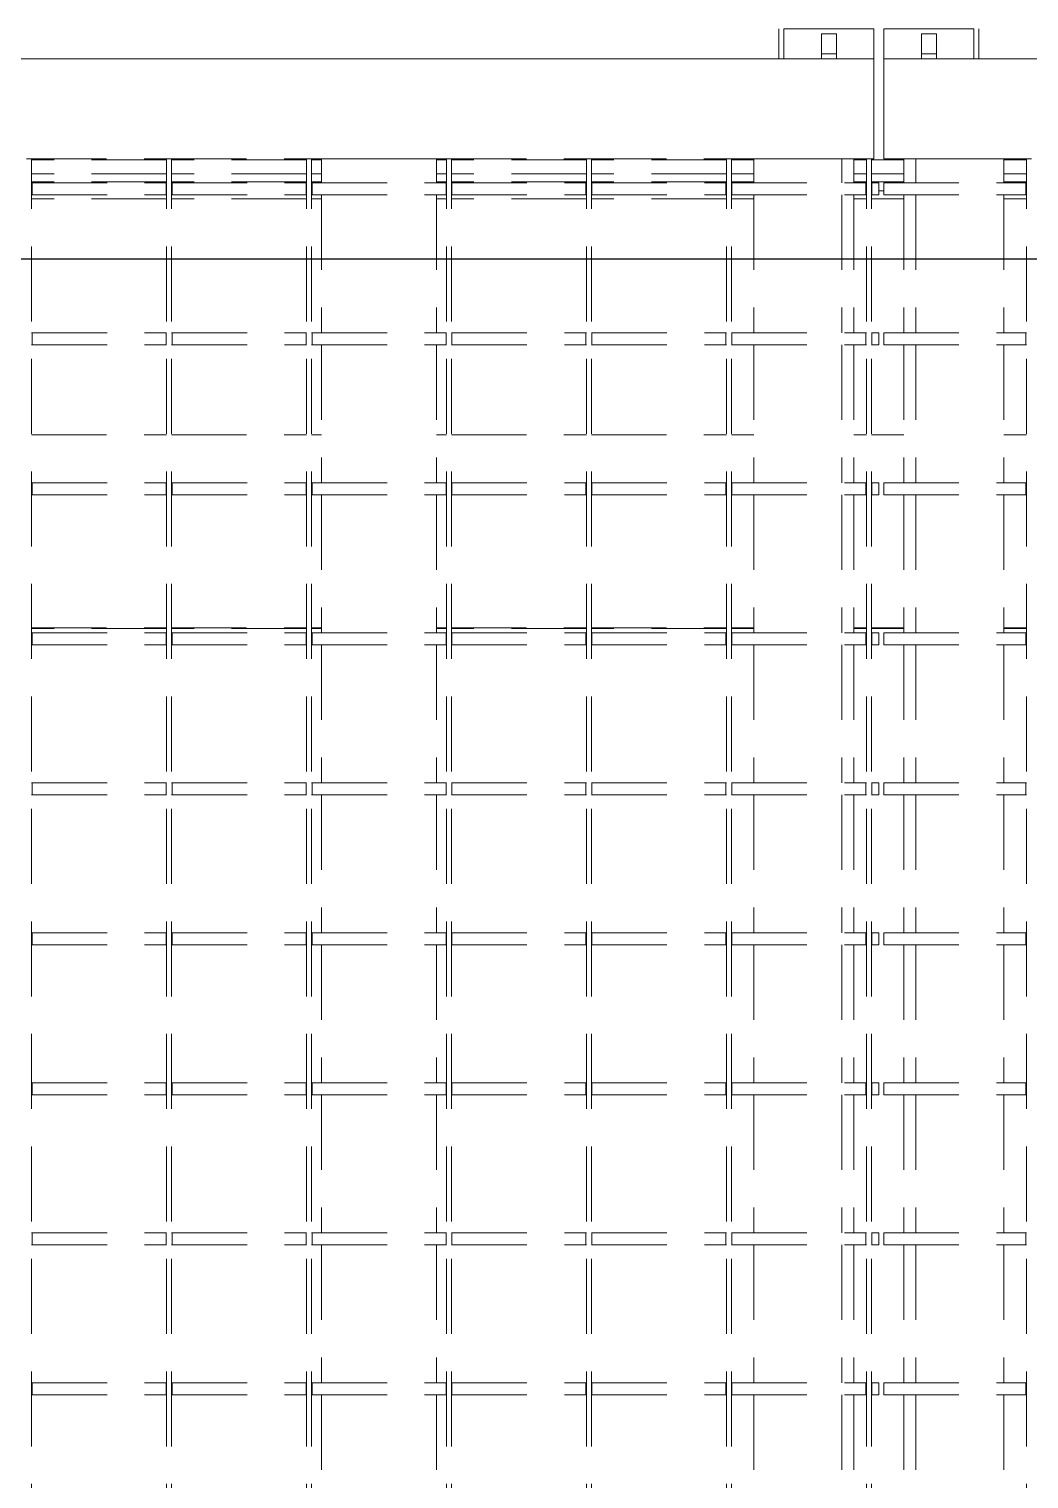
# Model space of a CAD drawing. Extents: x 28911 to 70911, y -59 to 29641.
# Drawn here: x 46923 to 47923, y 21543 to 22993 of the extents above; entities that cross this region are included whole.
import ezdxf

# ---------------------------------------------------------------- set-up
doc = ezdxf.new("R2010")
doc.units = 0
doc.header["$LTSCALE"] = 300
doc.header["$MEASUREMENT"] = 0
doc.linetypes.add('CONTINUA', pattern=[0])
doc.linetypes.add('HIDDEN', pattern=[0.375, 0.25, -0.125])
doc.layers.add('23 CONTINUA 0.35', color=4, linetype='Continuous', lineweight=35)
doc.layers.add('31 NASCOSTA 0.18', color=3, linetype='HIDDEN', lineweight=18)

# ---------------------------------------------------------------- blocks, each defined once
blk = doc.blocks.new('A$C46c43aaa')
at = {"layer": '31 NASCOSTA 0.18', "color": 7, "linetype": 'CONTINUA'}
for p, q in [((-2100, 1730), (-2100, 1700)), ((-2095, 1700), (-2095, 1730)), ((-2095, 1730), (-2005, 1730)), ((-2005, 1730), (-2005, 1700)), ((-1995, 1700), (-1995, 1730)), ((-1995, 1730), (-1905, 1730)), ((-1905, 1730), (-1905, 1700)), ((-1900, 1700), (-1900, 1730)), ((-2042.5, 1725), (-2057.5, 1725)), ((-2057.5, 1725), (-2057.5, 1705)), ((-2042.5, 1725), (-2042.5, 1705)), ((-1957.5, 1725), (-1942.5, 1725)), ((-1957.5, 1725), (-1957.5, 1705)), ((-1942.5, 1725), (-1942.5, 1705)), ((-2995, 1700), (-2005, 1700)), ((-2042.5, 1705), (-2057.5, 1705)), ((-2057.5, 1705), (-2057.5, 1700)), ((-2042.5, 1700), (-2057.5, 1700)), ((-2042.5, 1705), (-2042.5, 1700)), ((-2005, 1700), (-2005, 1692.9)), ((-1995, 1700), (-1005, 1700)), ((-1995, 1700), (-1995, 1692.9)), ((-1957.5, 1705), (-1942.5, 1705)), ((-1957.5, 1705), (-1957.5, 1700)), ((-1957.5, 1700), (-1942.5, 1700)), ((-1942.5, 1705), (-1942.5, 1700)), ((-2005, 1692.9), (-2005, 1607.1)), ((-1995, 1692.9), (-1995, 1607.1))]:
    blk.add_line(p, q, dxfattribs=at)
at = {"layer": '31 NASCOSTA 0.18', "color": 253}
for p, q in [((-2852.5, 1600), (-2847.5, 1600)), ((-2847.5, -1600), (-2847.5, 1600)), ((-2847.5, 1600), (-2712.5, 1600)), ((-2712.5, 1599), (-2847.5, 1599)), ((-2712.5, 1600), (-2707.5, 1600)), ((-2712.5, -1600), (-2712.5, 1600)), ((-2707.5, -1600), (-2707.5, 1600)), ((-2707.5, 1600), (-2572.5, 1600)), ((-2572.5, 1599), (-2707.5, 1599)), ((-2572.5, -1600), (-2572.5, 1600)), ((-2572.5, 1600), (-2567.5, 1600)), ((-2567.5, -1600), (-2567.5, 1600)), ((-2567.5, 1600), (-2522.8, 1600)), ((-2557.5, 1599), (-2567.5, 1599)), ((-2557.5, 1600), (-2557.5, 1576)), ((-2522.8, 1600), (-2477.2, 1600)), ((-2477.2, 1600), (-2432.5, 1600)), ((-2442.5, 1600), (-2442.5, 1576)), ((-2432.5, 1599), (-2442.5, 1599)), ((-2432.5, 1600), (-2427.5, 1600)), ((-2432.5, -1600), (-2432.5, 1600)), ((-2427.5, -1600), (-2427.5, 1600)), ((-2427.5, 1600), (-2292.5, 1600)), ((-2292.5, 1599), (-2427.5, 1599)), ((-2292.5, 1600), (-2287.5, 1600)), ((-2292.5, -1600), (-2292.5, 1600)), ((-2287.5, -1600), (-2287.5, 1600)), ((-2287.5, 1600), (-2152.5, 1600)), ((-2152.5, 1599), (-2287.5, 1599)), ((-2152.5, 1600), (-2147.5, 1600)), ((-2152.5, -1600), (-2152.5, 1600)), ((-2147.5, -1600), (-2147.5, 1600)), ((-2147.5, 1600), (-2083.3, 1600)), ((-2125, 1599), (-2147.5, 1599)), ((-2125, 1600), (-2125, 1576)), ((-2083.3, 1600), (-2060.6, 1600)), ((-2037, 1600), (-2060.6, 1600)), ((-2037, 1600), (-2012.5, 1600)), ((-2037, 1600), (-2037, 1576)), ((-2025, 1600), (-2025, 1576)), ((-2025, 1599), (-2012.5, 1599)), ((-2012.5, 1600), (-2007.5, 1600)), ((-2012.5, -1600), (-2012.5, 1600)), ((-2007.5, -1600), (-2007.5, 1600)), ((-2007.5, 1600), (-2005, 1600)), ((-2007.5, 1599), (-1975, 1599)), ((-2005, 1607.1), (-2005, 1600)), ((-1995, 1607.1), (-1995, 1600)), ((-1995, 1600), (-1963, 1600)), ((-1975, 1600), (-1975, 1576)), ((-1963, 1600), (-1939.4, 1600)), ((-1963, 1600), (-1963, 1576)), ((-1916.7, 1600), (-1939.4, 1600)), ((-1916.7, 1600), (-1852.5, 1600)), ((-1875, 1600), (-1875, 1576)), ((-1852.5, 1599), (-1875, 1599)), ((-1852.5, 1600), (-1847.5, 1600)), ((-1852.5, -1600), (-1852.5, 1600)), ((-2712.5, 1585), (-2847.5, 1585)), ((-2572.5, 1585), (-2707.5, 1585)), ((-2557.5, 1585), (-2567.5, 1585)), ((-2432.5, 1585), (-2442.5, 1585)), ((-2292.5, 1585), (-2427.5, 1585)), ((-2152.5, 1585), (-2287.5, 1585)), ((-2125, 1585), (-2147.5, 1585)), ((-2012.5, 1585), (-2025, 1585)), ((-1975, 1585), (-2007.5, 1585)), ((-1852.5, 1585), (-1875, 1585)), ((-2712.5, 1577.2), (-2847.5, 1577.2)), ((-2847, 1576), (-2847.5, 1576)), ((-2847, 1564), (-2847, 1576)), ((-2847, 1576), (-2713, 1576)), ((-2713, 1564), (-2713, 1576)), ((-2712.5, 1576), (-2713, 1576)), ((-2572.5, 1577.2), (-2707.5, 1577.2)), ((-2707, 1576), (-2707.5, 1576)), ((-2707, 1564), (-2707, 1576)), ((-2707, 1576), (-2573, 1576)), ((-2573, 1564), (-2573, 1576)), ((-2572.5, 1576), (-2573, 1576)), ((-2557.5, 1577.2), (-2567.5, 1577.2)), ((-2567, 1576), (-2567.5, 1576)), ((-2567, 1564), (-2567, 1576)), ((-2567, 1576), (-2433, 1576)), ((-2432.5, 1577.2), (-2442.5, 1577.2)), ((-2433, 1564), (-2433, 1576)), ((-2432.5, 1576), (-2433, 1576)), ((-2292.5, 1577.2), (-2427.5, 1577.2)), ((-2427, 1576), (-2427.5, 1576)), ((-2427, 1564), (-2427, 1576)), ((-2427, 1576), (-2293, 1576)), ((-2293, 1564), (-2293, 1576)), ((-2292.5, 1576), (-2293, 1576)), ((-2152.5, 1577.2), (-2287.5, 1577.2)), ((-2287, 1576), (-2287.5, 1576)), ((-2287, 1564), (-2287, 1576)), ((-2287, 1576), (-2153, 1576)), ((-2153, 1564), (-2153, 1576)), ((-2152.5, 1576), (-2153, 1576)), ((-2125, 1577.2), (-2147.5, 1577.2)), ((-2147, 1576), (-2147.5, 1576)), ((-2147, 1564), (-2147, 1576)), ((-2147, 1576), (-2013, 1576)), ((-2012.5, 1577.2), (-2025, 1577.2)), ((-2013, 1564), (-2013, 1576)), ((-2012.5, 1576), (-2013, 1576)), ((-1975, 1577.2), (-2007.5, 1577.2)), ((-2007, 1576), (-2007.5, 1576)), ((-2007, 1576), (-2000, 1576)), ((-2007, 1564), (-2007, 1576)), ((-2000, 1564), (-2000, 1576)), ((-2000, 1568.1), (-1995, 1568.1)), ((-1995, 1564), (-1995, 1576)), ((-1995, 1576), (-1853, 1576)), ((-1852.5, 1577.2), (-1875, 1577.2)), ((-1853, 1564), (-1853, 1576)), ((-1852.5, 1576), (-1853, 1576)), ((-2847.5, 1564), (-2847, 1564)), ((-2712.5, 1560.3), (-2847.5, 1560.3)), ((-2847, 1564), (-2713, 1564)), ((-2713, 1564), (-2712.5, 1564)), ((-2707.5, 1564), (-2707, 1564)), ((-2572.5, 1560.3), (-2707.5, 1560.3)), ((-2707, 1564), (-2573, 1564)), ((-2573, 1564), (-2572.5, 1564)), ((-2567.5, 1564), (-2567, 1564)), ((-2557.5, 1560.3), (-2567.5, 1560.3)), ((-2567, 1564), (-2433, 1564)), ((-2557.5, 1564), (-2557.5, 1426)), ((-2442.5, 1564), (-2442.5, 1426)), ((-2432.5, 1560.3), (-2442.5, 1560.3)), ((-2433, 1564), (-2432.5, 1564)), ((-2427.5, 1564), (-2427, 1564)), ((-2292.5, 1560.3), (-2427.5, 1560.3)), ((-2427, 1564), (-2293, 1564)), ((-2293, 1564), (-2292.5, 1564)), ((-2287.5, 1564), (-2287, 1564)), ((-2152.5, 1560.3), (-2287.5, 1560.3)), ((-2287, 1564), (-2153, 1564)), ((-2153, 1564), (-2152.5, 1564)), ((-2147.5, 1564), (-2147, 1564)), ((-2125, 1560.3), (-2147.5, 1560.3)), ((-2147, 1564), (-2013, 1564)), ((-2125, 1564), (-2125, 1426)), ((-2037, 1564), (-2037, 1426)), ((-2025, 1564), (-2025, 1426)), ((-2012.5, 1560.3), (-2025, 1560.3)), ((-2013, 1564), (-2012.5, 1564)), ((-2007.5, 1564), (-2007, 1564)), ((-1975, 1560.3), (-2007.5, 1560.3)), ((-2007, 1564), (-2000, 1564)), ((-1995, 1564), (-1853, 1564)), ((-1975, 1564), (-1975, 1426)), ((-1963, 1564), (-1963, 1426)), ((-1875, 1564), (-1875, 1426)), ((-1852.5, 1560.3), (-1875, 1560.3)), ((-1853, 1564), (-1852.5, 1564)), ((-2847, 1426), (-2847.5, 1426)), ((-2847, 1414), (-2847, 1426)), ((-2847, 1426), (-2713, 1426)), ((-2713, 1414), (-2713, 1426)), ((-2712.5, 1426), (-2713, 1426)), ((-2707, 1426), (-2707.5, 1426)), ((-2707, 1414), (-2707, 1426)), ((-2707, 1426), (-2573, 1426)), ((-2573, 1414), (-2573, 1426)), ((-2572.5, 1426), (-2573, 1426)), ((-2567, 1426), (-2567.5, 1426)), ((-2567, 1414), (-2567, 1426)), ((-2567, 1426), (-2433, 1426)), ((-2433, 1414), (-2433, 1426)), ((-2432.5, 1426), (-2433, 1426)), ((-2427, 1426), (-2427.5, 1426)), ((-2427, 1414), (-2427, 1426)), ((-2427, 1426), (-2293, 1426)), ((-2293, 1414), (-2293, 1426)), ((-2292.5, 1426), (-2293, 1426)), ((-2287, 1426), (-2287.5, 1426)), ((-2287, 1414), (-2287, 1426)), ((-2287, 1426), (-2153, 1426)), ((-2153, 1414), (-2153, 1426)), ((-2152.5, 1426), (-2153, 1426)), ((-2147, 1426), (-2147.5, 1426)), ((-2147, 1414), (-2147, 1426)), ((-2147, 1426), (-2013, 1426)), ((-2013, 1414), (-2013, 1426)), ((-2012.5, 1426), (-2013, 1426)), ((-2007, 1426), (-2007.5, 1426)), ((-2007, 1414), (-2007, 1426)), ((-2007, 1426), (-2000, 1426)), ((-2000, 1414), (-2000, 1426)), ((-1995, 1414), (-1995, 1426)), ((-1995, 1426), (-1853, 1426)), ((-1853, 1414), (-1853, 1426)), ((-1852.5, 1426), (-1853, 1426)), ((-2847.5, 1414), (-2847, 1414)), ((-2847, 1414), (-2713, 1414)), ((-2713, 1414), (-2712.5, 1414)), ((-2707.5, 1414), (-2707, 1414)), ((-2707, 1414), (-2573, 1414)), ((-2573, 1414), (-2572.5, 1414)), ((-2567.5, 1414), (-2567, 1414)), ((-2567, 1414), (-2433, 1414)), ((-2557.5, 1414), (-2557.5, 1276)), ((-2442.5, 1414), (-2442.5, 1276)), ((-2433, 1414), (-2432.5, 1414)), ((-2427.5, 1414), (-2427, 1414)), ((-2427, 1414), (-2293, 1414)), ((-2293, 1414), (-2292.5, 1414)), ((-2287.5, 1414), (-2287, 1414)), ((-2287, 1414), (-2153, 1414)), ((-2153, 1414), (-2152.5, 1414)), ((-2147.5, 1414), (-2147, 1414)), ((-2147, 1414), (-2013, 1414)), ((-2125, 1414), (-2125, 1276)), ((-2037, 1414), (-2037, 1276)), ((-2025, 1414), (-2025, 1276)), ((-2013, 1414), (-2012.5, 1414)), ((-2007.5, 1414), (-2007, 1414)), ((-2007, 1414), (-2000, 1414)), ((-1995, 1414), (-1853, 1414)), ((-1975, 1414), (-1975, 1276)), ((-1963, 1414), (-1963, 1276)), ((-1875, 1414), (-1875, 1276)), ((-1853, 1414), (-1852.5, 1414)), ((-2847.5, 1324), (-2712.5, 1324)), ((-2707.5, 1324), (-2572.5, 1324)), ((-2567.5, 1324), (-2557.5, 1324)), ((-2442.5, 1324), (-2432.5, 1324)), ((-2427.5, 1324), (-2292.5, 1324)), ((-2287.5, 1324), (-2152.5, 1324)), ((-2147.5, 1324), (-2125, 1324)), ((-2025, 1324), (-2012.5, 1324)), ((-2007.5, 1324), (-1975, 1324)), ((-1875, 1324), (-1852.5, 1324)), ((-2847, 1276), (-2847.5, 1276)), ((-2847.5, 1264), (-2847, 1264)), ((-2847, 1264), (-2847, 1276)), ((-2847, 1276), (-2713, 1276)), ((-2847, 1264), (-2713, 1264)), ((-2713, 1264), (-2713, 1276)), ((-2712.5, 1276), (-2713, 1276)), ((-2713, 1264), (-2712.5, 1264)), ((-2707, 1276), (-2707.5, 1276)), ((-2707.5, 1264), (-2707, 1264)), ((-2707, 1264), (-2707, 1276)), ((-2707, 1276), (-2573, 1276)), ((-2707, 1264), (-2573, 1264)), ((-2573, 1264), (-2573, 1276)), ((-2572.5, 1276), (-2573, 1276)), ((-2573, 1264), (-2572.5, 1264)), ((-2567, 1276), (-2567.5, 1276)), ((-2567.5, 1264), (-2567, 1264)), ((-2567, 1264), (-2567, 1276)), ((-2567, 1276), (-2433, 1276)), ((-2567, 1264), (-2433, 1264)), ((-2557.5, 1264), (-2557.5, 1126)), ((-2442.5, 1264), (-2442.5, 1126)), ((-2433, 1264), (-2433, 1276)), ((-2432.5, 1276), (-2433, 1276)), ((-2433, 1264), (-2432.5, 1264)), ((-2427, 1276), (-2427.5, 1276)), ((-2427.5, 1264), (-2427, 1264)), ((-2427, 1264), (-2427, 1276)), ((-2427, 1276), (-2293, 1276)), ((-2427, 1264), (-2293, 1264)), ((-2293, 1264), (-2293, 1276)), ((-2292.5, 1276), (-2293, 1276)), ((-2293, 1264), (-2292.5, 1264)), ((-2287, 1276), (-2287.5, 1276)), ((-2287.5, 1264), (-2287, 1264)), ((-2287, 1264), (-2287, 1276)), ((-2287, 1276), (-2153, 1276)), ((-2287, 1264), (-2153, 1264)), ((-2153, 1264), (-2153, 1276)), ((-2152.5, 1276), (-2153, 1276)), ((-2153, 1264), (-2152.5, 1264)), ((-2147, 1276), (-2147.5, 1276)), ((-2147.5, 1264), (-2147, 1264)), ((-2147, 1264), (-2147, 1276)), ((-2147, 1276), (-2013, 1276)), ((-2147, 1264), (-2013, 1264)), ((-2125, 1264), (-2125, 1126)), ((-2037, 1264), (-2037, 1126)), ((-2025, 1264), (-2025, 1126)), ((-2013, 1264), (-2013, 1276)), ((-2012.5, 1276), (-2013, 1276)), ((-2013, 1264), (-2012.5, 1264)), ((-2007, 1276), (-2007.5, 1276)), ((-2007.5, 1264), (-2007, 1264)), ((-2007, 1276), (-2000, 1276)), ((-2007, 1264), (-2007, 1276)), ((-2007, 1264), (-2000, 1264)), ((-2000, 1264), (-2000, 1276)), ((-1995, 1264), (-1995, 1276)), ((-1995, 1276), (-1853, 1276)), ((-1995, 1264), (-1853, 1264)), ((-1975, 1264), (-1975, 1126)), ((-1963, 1264), (-1963, 1126)), ((-1875, 1264), (-1875, 1126)), ((-1853, 1264), (-1853, 1276)), ((-1852.5, 1276), (-1853, 1276)), ((-1853, 1264), (-1852.5, 1264)), ((-2847.5, 1131), (-2712.5, 1131)), ((-2712.5, 1130.5), (-2847.5, 1130.5)), ((-2712.5, 1130.3), (-2847.5, 1130.3)), ((-2847, 1126), (-2847.5, 1126)), ((-2847, 1114), (-2847, 1126)), ((-2847, 1126), (-2713, 1126)), ((-2713, 1114), (-2713, 1126)), ((-2712.5, 1126), (-2713, 1126)), ((-2707.5, 1131), (-2572.5, 1131)), ((-2572.5, 1130.5), (-2707.5, 1130.5)), ((-2572.5, 1130.3), (-2707.5, 1130.3)), ((-2707, 1126), (-2707.5, 1126)), ((-2707, 1114), (-2707, 1126)), ((-2707, 1126), (-2573, 1126)), ((-2573, 1114), (-2573, 1126)), ((-2572.5, 1126), (-2573, 1126)), ((-2567.5, 1131), (-2557.5, 1131)), ((-2557.5, 1130.5), (-2567.5, 1130.5)), ((-2557.5, 1130.3), (-2567.5, 1130.3)), ((-2567, 1126), (-2567.5, 1126)), ((-2567, 1114), (-2567, 1126)), ((-2567, 1126), (-2433, 1126)), ((-2442.5, 1131), (-2432.5, 1131)), ((-2432.5, 1130.5), (-2442.5, 1130.5)), ((-2432.5, 1130.3), (-2442.5, 1130.3)), ((-2433, 1114), (-2433, 1126)), ((-2432.5, 1126), (-2433, 1126)), ((-2427.5, 1131), (-2292.5, 1131)), ((-2292.5, 1130.5), (-2427.5, 1130.5)), ((-2292.5, 1130.3), (-2427.5, 1130.3)), ((-2427, 1126), (-2427.5, 1126)), ((-2427, 1114), (-2427, 1126)), ((-2427, 1126), (-2293, 1126)), ((-2293, 1114), (-2293, 1126)), ((-2292.5, 1126), (-2293, 1126)), ((-2287.5, 1131), (-2152.5, 1131)), ((-2152.5, 1130.5), (-2287.5, 1130.5)), ((-2152.5, 1130.3), (-2287.5, 1130.3)), ((-2287, 1126), (-2287.5, 1126)), ((-2287, 1114), (-2287, 1126)), ((-2287, 1126), (-2153, 1126)), ((-2153, 1114), (-2153, 1126)), ((-2152.5, 1126), (-2153, 1126)), ((-2147.5, 1131), (-2125, 1131)), ((-2125, 1130.5), (-2147.5, 1130.5)), ((-2125, 1130.3), (-2147.5, 1130.3)), ((-2147, 1126), (-2147.5, 1126)), ((-2147, 1114), (-2147, 1126)), ((-2147, 1126), (-2013, 1126)), ((-2025, 1131), (-2012.5, 1131)), ((-2012.5, 1130.5), (-2025, 1130.5)), ((-2012.5, 1130.3), (-2025, 1130.3)), ((-2013, 1114), (-2013, 1126)), ((-2012.5, 1126), (-2013, 1126)), ((-2007.5, 1131), (-1975, 1131)), ((-1975, 1130.5), (-2007.5, 1130.5)), ((-1975, 1130.3), (-2007.5, 1130.3)), ((-2007, 1126), (-2007.5, 1126)), ((-2007, 1126), (-2000, 1126)), ((-2007, 1114), (-2007, 1126)), ((-2000, 1114), (-2000, 1126)), ((-1995, 1114), (-1995, 1126)), ((-1995, 1126), (-1853, 1126)), ((-1875, 1131), (-1852.5, 1131)), ((-1852.5, 1130.5), (-1875, 1130.5)), ((-1852.5, 1130.3), (-1875, 1130.3)), ((-1853, 1114), (-1853, 1126)), ((-1852.5, 1126), (-1853, 1126)), ((-2847.5, 1114), (-2847, 1114)), ((-2847, 1114), (-2713, 1114)), ((-2713, 1114), (-2712.5, 1114)), ((-2707.5, 1114), (-2707, 1114)), ((-2707, 1114), (-2573, 1114)), ((-2573, 1114), (-2572.5, 1114)), ((-2567.5, 1114), (-2567, 1114)), ((-2567, 1114), (-2433, 1114)), ((-2557.5, 1114), (-2557.5, 976)), ((-2442.5, 1114), (-2442.5, 976)), ((-2433, 1114), (-2432.5, 1114)), ((-2427.5, 1114), (-2427, 1114)), ((-2427, 1114), (-2293, 1114)), ((-2293, 1114), (-2292.5, 1114)), ((-2287.5, 1114), (-2287, 1114)), ((-2287, 1114), (-2153, 1114)), ((-2153, 1114), (-2152.5, 1114)), ((-2147.5, 1114), (-2147, 1114)), ((-2147, 1114), (-2013, 1114)), ((-2125, 1114), (-2125, 976)), ((-2037, 1114), (-2037, 976)), ((-2025, 1114), (-2025, 976)), ((-2013, 1114), (-2012.5, 1114)), ((-2007.5, 1114), (-2007, 1114)), ((-2007, 1114), (-2000, 1114)), ((-1995, 1114), (-1853, 1114)), ((-1975, 1114), (-1975, 976)), ((-1963, 1114), (-1963, 976)), ((-1875, 1114), (-1875, 976)), ((-1853, 1114), (-1852.5, 1114)), ((-2847, 976), (-2847.5, 976)), ((-2847, 964), (-2847, 976)), ((-2847, 976), (-2713, 976)), ((-2713, 964), (-2713, 976)), ((-2712.5, 976), (-2713, 976)), ((-2707, 976), (-2707.5, 976)), ((-2707, 964), (-2707, 976)), ((-2707, 976), (-2573, 976)), ((-2573, 964), (-2573, 976)), ((-2572.5, 976), (-2573, 976)), ((-2567, 976), (-2567.5, 976)), ((-2567, 964), (-2567, 976)), ((-2567, 976), (-2433, 976)), ((-2433, 964), (-2433, 976)), ((-2432.5, 976), (-2433, 976)), ((-2427, 976), (-2427.5, 976)), ((-2427, 964), (-2427, 976)), ((-2427, 976), (-2293, 976)), ((-2293, 964), (-2293, 976)), ((-2292.5, 976), (-2293, 976)), ((-2287, 976), (-2287.5, 976)), ((-2287, 964), (-2287, 976)), ((-2287, 976), (-2153, 976)), ((-2153, 964), (-2153, 976)), ((-2152.5, 976), (-2153, 976)), ((-2147, 976), (-2147.5, 976)), ((-2147, 964), (-2147, 976)), ((-2147, 976), (-2013, 976)), ((-2013, 964), (-2013, 976)), ((-2012.5, 976), (-2013, 976)), ((-2007, 976), (-2007.5, 976)), ((-2007, 964), (-2007, 976)), ((-2007, 976), (-2000, 976)), ((-2000, 964), (-2000, 976)), ((-1995, 964), (-1995, 976)), ((-1995, 976), (-1853, 976)), ((-1853, 964), (-1853, 976)), ((-1852.5, 976), (-1853, 976)), ((-2847.5, 964), (-2847, 964)), ((-2847, 964), (-2713, 964)), ((-2713, 964), (-2712.5, 964)), ((-2707.5, 964), (-2707, 964)), ((-2707, 964), (-2573, 964)), ((-2573, 964), (-2572.5, 964)), ((-2567.5, 964), (-2567, 964)), ((-2567, 964), (-2433, 964)), ((-2557.5, 964), (-2557.5, 826)), ((-2442.5, 964), (-2442.5, 826)), ((-2433, 964), (-2432.5, 964)), ((-2427.5, 964), (-2427, 964)), ((-2427, 964), (-2293, 964)), ((-2293, 964), (-2292.5, 964)), ((-2287.5, 964), (-2287, 964)), ((-2287, 964), (-2153, 964)), ((-2153, 964), (-2152.5, 964)), ((-2147.5, 964), (-2147, 964)), ((-2147, 964), (-2013, 964)), ((-2125, 964), (-2125, 826)), ((-2037, 964), (-2037, 826)), ((-2025, 964), (-2025, 826)), ((-2013, 964), (-2012.5, 964)), ((-2007.5, 964), (-2007, 964)), ((-2007, 964), (-2000, 964)), ((-1995, 964), (-1853, 964)), ((-1975, 964), (-1975, 826)), ((-1963, 964), (-1963, 826)), ((-1875, 964), (-1875, 826)), ((-1853, 964), (-1852.5, 964)), ((-2847, 826), (-2847.5, 826)), ((-2847.5, 814), (-2847, 814)), ((-2847, 814), (-2847, 826)), ((-2847, 826), (-2713, 826)), ((-2847, 814), (-2713, 814)), ((-2713, 814), (-2713, 826)), ((-2712.5, 826), (-2713, 826)), ((-2713, 814), (-2712.5, 814)), ((-2707, 826), (-2707.5, 826)), ((-2707.5, 814), (-2707, 814)), ((-2707, 814), (-2707, 826)), ((-2707, 826), (-2573, 826)), ((-2707, 814), (-2573, 814)), ((-2573, 814), (-2573, 826)), ((-2572.5, 826), (-2573, 826)), ((-2573, 814), (-2572.5, 814)), ((-2567, 826), (-2567.5, 826)), ((-2567.5, 814), (-2567, 814)), ((-2567, 814), (-2567, 826)), ((-2567, 826), (-2433, 826)), ((-2567, 814), (-2433, 814)), ((-2557.5, 814), (-2557.5, 676)), ((-2442.5, 814), (-2442.5, 676)), ((-2433, 814), (-2433, 826)), ((-2432.5, 826), (-2433, 826)), ((-2433, 814), (-2432.5, 814)), ((-2427, 826), (-2427.5, 826)), ((-2427.5, 814), (-2427, 814)), ((-2427, 814), (-2427, 826)), ((-2427, 826), (-2293, 826)), ((-2427, 814), (-2293, 814)), ((-2293, 814), (-2293, 826)), ((-2292.5, 826), (-2293, 826)), ((-2293, 814), (-2292.5, 814)), ((-2287, 826), (-2287.5, 826)), ((-2287.5, 814), (-2287, 814)), ((-2287, 814), (-2287, 826)), ((-2287, 826), (-2153, 826)), ((-2287, 814), (-2153, 814)), ((-2153, 814), (-2153, 826)), ((-2152.5, 826), (-2153, 826)), ((-2153, 814), (-2152.5, 814)), ((-2147, 826), (-2147.5, 826)), ((-2147.5, 814), (-2147, 814)), ((-2147, 814), (-2147, 826)), ((-2147, 826), (-2013, 826)), ((-2147, 814), (-2013, 814)), ((-2125, 814), (-2125, 676)), ((-2037, 814), (-2037, 676)), ((-2025, 814), (-2025, 676)), ((-2013, 814), (-2013, 826)), ((-2012.5, 826), (-2013, 826)), ((-2013, 814), (-2012.5, 814)), ((-2007, 826), (-2007.5, 826)), ((-2007.5, 814), (-2007, 814)), ((-2007, 826), (-2000, 826)), ((-2007, 814), (-2007, 826)), ((-2007, 814), (-2000, 814)), ((-2000, 814), (-2000, 826)), ((-1995, 814), (-1995, 826)), ((-1995, 826), (-1853, 826)), ((-1995, 814), (-1853, 814)), ((-1975, 814), (-1975, 676)), ((-1963, 814), (-1963, 676)), ((-1875, 814), (-1875, 676)), ((-1853, 814), (-1853, 826)), ((-1852.5, 826), (-1853, 826)), ((-1853, 814), (-1852.5, 814)), ((-2847, 676), (-2847.5, 676)), ((-2847, 664), (-2847, 676)), ((-2847, 676), (-2713, 676)), ((-2713, 664), (-2713, 676)), ((-2712.5, 676), (-2713, 676)), ((-2707, 676), (-2707.5, 676)), ((-2707, 664), (-2707, 676)), ((-2707, 676), (-2573, 676)), ((-2573, 664), (-2573, 676)), ((-2572.5, 676), (-2573, 676)), ((-2567, 676), (-2567.5, 676)), ((-2567, 664), (-2567, 676)), ((-2567, 676), (-2433, 676)), ((-2433, 664), (-2433, 676)), ((-2432.5, 676), (-2433, 676)), ((-2427, 676), (-2427.5, 676)), ((-2427, 664), (-2427, 676)), ((-2427, 676), (-2293, 676)), ((-2293, 664), (-2293, 676)), ((-2292.5, 676), (-2293, 676)), ((-2287, 676), (-2287.5, 676)), ((-2287, 664), (-2287, 676)), ((-2287, 676), (-2153, 676)), ((-2153, 664), (-2153, 676)), ((-2152.5, 676), (-2153, 676)), ((-2147, 676), (-2147.5, 676)), ((-2147, 664), (-2147, 676)), ((-2147, 676), (-2013, 676)), ((-2013, 664), (-2013, 676)), ((-2012.5, 676), (-2013, 676)), ((-2007, 676), (-2007.5, 676)), ((-2007, 676), (-2000, 676)), ((-2007, 664), (-2007, 676)), ((-2000, 664), (-2000, 676)), ((-1995, 664), (-1995, 676)), ((-1995, 676), (-1853, 676)), ((-1853, 664), (-1853, 676)), ((-1852.5, 676), (-1853, 676)), ((-2847.5, 664), (-2847, 664)), ((-2847, 664), (-2713, 664)), ((-2713, 664), (-2712.5, 664)), ((-2707.5, 664), (-2707, 664)), ((-2707, 664), (-2573, 664)), ((-2573, 664), (-2572.5, 664)), ((-2567.5, 664), (-2567, 664)), ((-2567, 664), (-2433, 664)), ((-2557.5, 664), (-2557.5, 526)), ((-2442.5, 664), (-2442.5, 526)), ((-2433, 664), (-2432.5, 664)), ((-2427.5, 664), (-2427, 664)), ((-2427, 664), (-2293, 664)), ((-2293, 664), (-2292.5, 664)), ((-2287.5, 664), (-2287, 664)), ((-2287, 664), (-2153, 664)), ((-2153, 664), (-2152.5, 664)), ((-2147.5, 664), (-2147, 664)), ((-2147, 664), (-2013, 664)), ((-2125, 664), (-2125, 526)), ((-2037, 664), (-2037, 526)), ((-2025, 664), (-2025, 526)), ((-2013, 664), (-2012.5, 664)), ((-2007.5, 664), (-2007, 664)), ((-2007, 664), (-2000, 664)), ((-1995, 664), (-1853, 664)), ((-1975, 664), (-1975, 526)), ((-1963, 664), (-1963, 526)), ((-1875, 664), (-1875, 526)), ((-1853, 664), (-1852.5, 664)), ((-2847, 526), (-2847.5, 526)), ((-2847, 514), (-2847, 526)), ((-2847, 526), (-2713, 526)), ((-2713, 514), (-2713, 526)), ((-2712.5, 526), (-2713, 526)), ((-2707, 526), (-2707.5, 526)), ((-2707, 514), (-2707, 526)), ((-2707, 526), (-2573, 526)), ((-2573, 514), (-2573, 526)), ((-2572.5, 526), (-2573, 526)), ((-2567, 526), (-2567.5, 526)), ((-2567, 514), (-2567, 526)), ((-2567, 526), (-2433, 526)), ((-2433, 514), (-2433, 526)), ((-2432.5, 526), (-2433, 526)), ((-2427, 526), (-2427.5, 526)), ((-2427, 514), (-2427, 526)), ((-2427, 526), (-2293, 526)), ((-2293, 514), (-2293, 526)), ((-2292.5, 526), (-2293, 526)), ((-2287, 526), (-2287.5, 526)), ((-2287, 514), (-2287, 526)), ((-2287, 526), (-2153, 526)), ((-2153, 514), (-2153, 526)), ((-2152.5, 526), (-2153, 526)), ((-2147, 526), (-2147.5, 526)), ((-2147, 514), (-2147, 526)), ((-2147, 526), (-2013, 526)), ((-2013, 514), (-2013, 526)), ((-2012.5, 526), (-2013, 526)), ((-2007, 526), (-2007.5, 526)), ((-2007, 526), (-2000, 526)), ((-2007, 514), (-2007, 526)), ((-2000, 514), (-2000, 526)), ((-1995, 514), (-1995, 526)), ((-1995, 526), (-1853, 526)), ((-1853, 514), (-1853, 526)), ((-1852.5, 526), (-1853, 526)), ((-2847.5, 514), (-2847, 514)), ((-2847, 514), (-2713, 514)), ((-2713, 514), (-2712.5, 514)), ((-2707.5, 514), (-2707, 514)), ((-2707, 514), (-2573, 514)), ((-2573, 514), (-2572.5, 514)), ((-2567.5, 514), (-2567, 514)), ((-2567, 514), (-2433, 514)), ((-2557.5, 514), (-2557.5, 376)), ((-2442.5, 514), (-2442.5, 376)), ((-2433, 514), (-2432.5, 514)), ((-2427.5, 514), (-2427, 514)), ((-2427, 514), (-2293, 514)), ((-2293, 514), (-2292.5, 514)), ((-2287.5, 514), (-2287, 514)), ((-2287, 514), (-2153, 514)), ((-2153, 514), (-2152.5, 514)), ((-2147.5, 514), (-2147, 514)), ((-2147, 514), (-2013, 514)), ((-2125, 514), (-2125, 376)), ((-2037, 514), (-2037, 376)), ((-2025, 514), (-2025, 376)), ((-2013, 514), (-2012.5, 514)), ((-2007.5, 514), (-2007, 514)), ((-2007, 514), (-2000, 514)), ((-1995, 514), (-1853, 514)), ((-1975, 514), (-1975, 376)), ((-1963, 514), (-1963, 376)), ((-1875, 514), (-1875, 376)), ((-1853, 514), (-1852.5, 514)), ((-2847, 376), (-2847.5, 376)), ((-2847.5, 364), (-2847, 364)), ((-2847, 364), (-2847, 376)), ((-2847, 376), (-2713, 376)), ((-2847, 364), (-2713, 364)), ((-2713, 364), (-2713, 376)), ((-2712.5, 376), (-2713, 376)), ((-2713, 364), (-2712.5, 364)), ((-2707, 376), (-2707.5, 376)), ((-2707.5, 364), (-2707, 364)), ((-2707, 364), (-2707, 376)), ((-2707, 376), (-2573, 376)), ((-2707, 364), (-2573, 364)), ((-2573, 364), (-2573, 376)), ((-2572.5, 376), (-2573, 376)), ((-2573, 364), (-2572.5, 364)), ((-2567, 376), (-2567.5, 376)), ((-2567.5, 364), (-2567, 364)), ((-2567, 364), (-2567, 376)), ((-2567, 376), (-2433, 376)), ((-2567, 364), (-2433, 364)), ((-2557.5, 364), (-2557.5, 226)), ((-2442.5, 364), (-2442.5, 226)), ((-2433, 364), (-2433, 376)), ((-2432.5, 376), (-2433, 376)), ((-2433, 364), (-2432.5, 364)), ((-2427, 376), (-2427.5, 376)), ((-2427.5, 364), (-2427, 364)), ((-2427, 364), (-2427, 376)), ((-2427, 376), (-2293, 376)), ((-2427, 364), (-2293, 364)), ((-2293, 364), (-2293, 376)), ((-2292.5, 376), (-2293, 376)), ((-2293, 364), (-2292.5, 364)), ((-2287, 376), (-2287.5, 376)), ((-2287.5, 364), (-2287, 364)), ((-2287, 364), (-2287, 376)), ((-2287, 376), (-2153, 376)), ((-2287, 364), (-2153, 364)), ((-2153, 364), (-2153, 376)), ((-2152.5, 376), (-2153, 376)), ((-2153, 364), (-2152.5, 364)), ((-2147, 376), (-2147.5, 376)), ((-2147.5, 364), (-2147, 364)), ((-2147, 364), (-2147, 376)), ((-2147, 376), (-2013, 376)), ((-2147, 364), (-2013, 364)), ((-2125, 364), (-2125, 226)), ((-2037, 364), (-2037, 226)), ((-2025, 364), (-2025, 226)), ((-2013, 364), (-2013, 376)), ((-2012.5, 376), (-2013, 376)), ((-2013, 364), (-2012.5, 364)), ((-2007, 376), (-2007.5, 376)), ((-2007.5, 364), (-2007, 364)), ((-2007, 364), (-2007, 376)), ((-2007, 376), (-2000, 376)), ((-2007, 364), (-2000, 364)), ((-2000, 364), (-2000, 376)), ((-1995, 364), (-1995, 376)), ((-1995, 376), (-1853, 376)), ((-1995, 364), (-1853, 364)), ((-1975, 364), (-1975, 226)), ((-1963, 364), (-1963, 226)), ((-1875, 364), (-1875, 226)), ((-1853, 364), (-1853, 376)), ((-1852.5, 376), (-1853, 376)), ((-1853, 364), (-1852.5, 364))]:
    blk.add_line(p, q, dxfattribs=at)
blk = doc.blocks.new('*U74')
at = {"color": 1, "linetype": 'CONTINUA', "ltscale": 5}
blk.add_line((-12000, 1500), (0, 1500), dxfattribs=at)

msp = doc.modelspace()

# ---------------------------------------------------------------- block references
at = {"ltscale": 50}
msp.add_blockref('*U74', (56272.732, 21262.689), dxfattribs=at)
at = {"layer": '23 CONTINUA 0.35'}
msp.add_blockref('A$C46c43aaa', (49772.732, 21262.689), dxfattribs=at)

doc.saveas('drawing.dxf')
